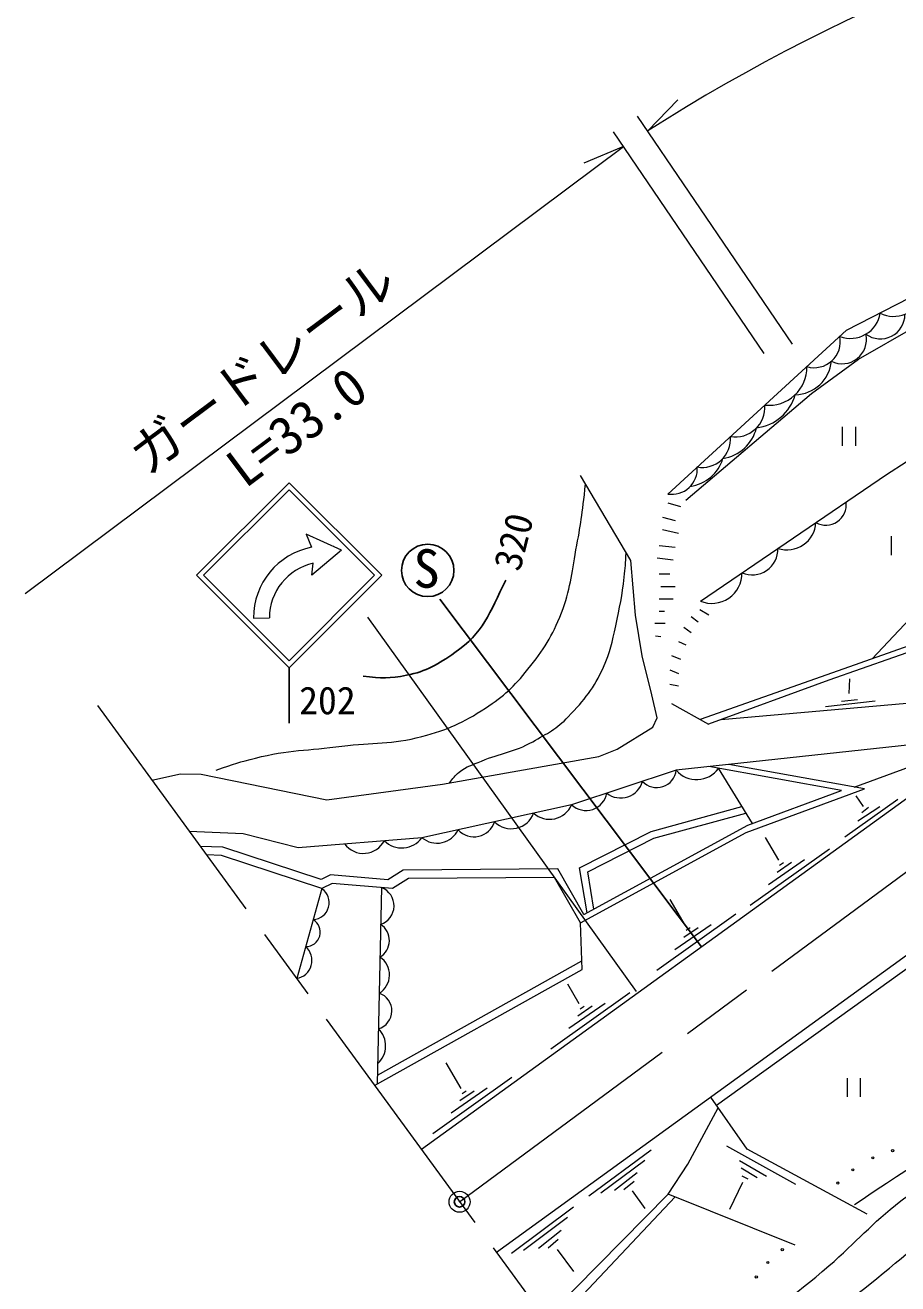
# Model space of a CAD drawing. Units: millimetres, scale not verified. Extents: x 40000 to 680000, y 20000 to 380000.
# Drawn here: x 272008 to 313573, y 260013 to 320006 of the extents above; entities that cross this region are included whole.
import ezdxf
from ezdxf.enums import TextEntityAlignment as Align

# ---------------------------------------------------------------- set-up
doc = ezdxf.new("R2010")
doc.units = ezdxf.units.MM
doc.header["$LTSCALE"] = 1000
doc.header["$PDMODE"] = 32
doc.header["$PDSIZE"] = 500
doc.linetypes.add('CHAIN', pattern=[18.5, 12, -1.5, 3.5, -1.5])
for name, color, linetype, lineweight in [('M-BGD', 7, 'Continuous', 13), ('M-BMK', 2, 'CHAIN', 13), ('M-BMK-SRVR', 3, 'Continuous', 25), ('M-STR-HTXT', 7, 'Continuous', 13), ('M-STR-STRC', 7, 'Continuous', 13)]:
    doc.layers.add(name, color=color, linetype=linetype, lineweight=lineweight)
doc.layers.add('M-OTRS', color=6, linetype='Continuous')
doc.styles.add('ＭＳ ゴシック', font='')
doc.styles.get('ＭＳ ゴシック').set_extended_font_data('MS Gothic')

msp = doc.modelspace()

# ---------------------------------------------------------------- linework, layer by layer
at = {"layer": 'M-BGD'}
for p, q in [((311136, 305461), (314137, 307003)), ((302612, 297659), (311136, 305461)), ((311706, 304093), (314419, 305649)), ((313029, 298583), (321993, 304390)), ((309456, 302453), (311706, 304093)), ((303475, 297360), (309456, 302453)), ((310927, 300854), (310927, 299956)), ((311550, 300854), (311550, 299956)), ((300852, 294494), (298463, 298547)), ((304170, 292555), (313029, 298583)), ((302625, 297237), (303218, 297067)), ((302371, 296559), (302964, 296390)), ((302371, 295967), (303133, 295797)), ((302202, 295205), (302964, 295120)), ((313261, 295649), (313261, 294752)), ((302117, 294612), (302879, 294527)), ((301086, 291891), (300852, 294494)), ((302202, 293850), (302710, 293850)), ((302286, 293257), (302964, 293257)), ((312346, 289803), (315263, 292908)), ((302202, 292665), (302879, 292665)), ((301394, 289942), (301086, 291891)), ((302202, 292072), (302456, 292072)), ((303726, 291818), (304064, 291564)), ((304149, 292157), (304572, 291903)), ((302492, 291487), (301994, 291487)), ((303387, 291310), (303726, 291056)), ((302280, 290851), (302037, 290876)), ((303133, 290633), (303472, 290463)), ((315273, 290841), (310193, 289040)), ((315372, 290580), (310292, 288779)), ((301854, 288081), (301394, 289942)), ((302794, 289955), (303218, 289786)), ((302710, 289278), (303133, 289109)), ((302710, 288601), (303133, 288516)), ((310193, 289040), (304165, 286905)), ((310292, 288779), (304557, 286686)), ((311259, 288156), (311287, 288847)), ((302106, 286988), (301854, 288081)), ((305161, 286906), (321733, 288363)), ((302792, 287671), (304557, 286686)), ((312493, 287791), (310128, 287511)), ((310895, 287782), (311652, 287866)), ((301910, 286553), (302106, 286988)), ((300199, 285501), (301910, 286553)), ((318177, 286148), (303017, 284495)), ((311499, 283693), (318177, 286148)), ((291885, 283826), (299330, 285151)), ((299330, 285151), (300199, 285501)), ((316386, 284879), (290882, 266413)), ((303017, 284495), (298037, 282848)), ((310892, 283527), (304577, 284665)), ((306646, 281954), (305029, 284584)), ((311980, 283606), (305528, 284769)), ((278042, 284022), (279408, 284317)), ((279408, 284317), (280398, 284307)), ((280398, 284307), (286371, 283088)), ((286371, 283088), (291885, 283826)), ((306350, 281520), (311980, 283606)), ((306431, 281875), (310892, 283527)), ((311932, 282762), (311595, 283273)), ((298037, 282848), (290901, 281278)), ((311046, 281324), (313569, 283119)), ((311666, 282085), (312717, 282771)), ((312181, 282712), (311853, 282459)), ((282391, 281460), (279826, 281576)), ((285012, 280801), (282391, 281460)), ((298459, 277213), (306350, 281520)), ((298616, 277609), (306431, 281875)), ((290901, 281278), (285012, 280801)), ((307901, 280207), (307267, 281293)), ((306541, 278068), (310312, 280746)), ((307410, 279050), (309134, 280241)), ((290008, 279725), (289286, 279271)), ((297378, 279789), (290008, 279725)), ((319983, 280012), (294462, 261504)), ((298616, 277609), (297378, 279789)), ((320305, 279577), (304941, 268510)), ((307826, 279640), (308511, 280107)), ((308129, 280087), (307942, 279958)), ((286145, 278848), (284940, 274563)), ((288978, 278896), (288772, 269540)), ((303449, 277102), (302735, 278326)), ((298546, 274995), (298459, 277213)), ((302089, 274963), (305861, 277641)), ((302959, 275944), (304683, 277136)), ((303374, 276535), (304060, 277002)), ((303678, 276981), (303491, 276852)), ((288782, 269960), (298530, 275401)), ((288651, 269473), (298546, 274995)), ((298400, 273358), (297858, 274289)), ((297040, 271220), (300812, 273897)), ((297910, 272201), (299634, 273393)), ((298326, 272791), (299011, 273259)), ((298629, 273238), (298442, 273109)), ((292782, 269317), (292067, 270541)), ((291422, 267178), (295193, 269856)), ((311153, 269820), (311153, 268922)), ((311776, 269820), (311776, 268922)), ((292291, 268160), (294016, 269351)), ((292707, 268750), (293393, 269217)), ((293010, 269197), (292823, 269068)), ((298855, 264200), (301818, 266405)), ((305406, 266583), (308701, 264760)), ((299434, 264349), (301528, 265910)), ((306035, 265896), (307325, 265142)), ((300082, 264474), (301157, 265324)), ((306116, 265534), (306876, 265073)), ((301008, 264888), (300522, 264486)), ((306179, 264843), (305562, 263559)), ((306141, 265160), (306422, 265011)), ((296772, 258336), (302633, 264293)), ((297076, 257920), (302972, 264156)), ((300917, 264446), (301525, 263608)), ((308683, 261852), (302633, 264293)), ((295168, 261473), (298131, 263679)), ((295747, 261622), (297841, 263183)), ((296458, 261716), (297532, 262566)), ((297402, 262118), (296915, 261716)), ((297355, 261650), (298121, 260594))]:
    msp.add_line(p, q, dxfattribs=at)
at = {"layer": 'M-BGD', "lineweight": 25}
msp.add_line((291753, 292643), (304227, 276076), dxfattribs=at)
at = {"layer": 'M-BGD'}
for points in [[(298772, 277694), (298415, 279839), (301823, 281580), (306149, 282762)], [(299097, 277871), (298802, 279644), (301950, 281252), (306340, 282452)], [(289286, 279271), (286551, 279505), (286111, 279280), (281424, 280826), (280346, 280863)], [(298459, 277213), (297224, 279388), (290261, 279327), (289504, 278851), (286631, 279097), (286145, 278848), (281353, 280428), (280645, 280453)], [(312108, 263328), (306402, 266426), (304666, 268903)], [(302633, 264293), (303568, 265713), (305018, 268401)]]:
    msp.add_lwpolyline(points, dxfattribs=at)
at = {"layer": 'M-BGD', "lineweight": 25}
msp.add_circle((291182, 294017), 1250, dxfattribs=at)
at = {"layer": 'M-BGD'}
for centre in [(313325, 266356), (312385, 266020), (311432, 265445), (310717, 264814), (308067, 261645), (307380, 261030), (306833, 260343)]:
    msp.add_circle(centre, 53.3, dxfattribs=at)
for centre, radius, start, end in [((313401, 307577), 1451, 242.898, 339.84239), ((311315, 306519), 1444, 249.65574, 350.6769), ((312743, 306223), 1170, 233.84406, 359.83283), ((309589, 304929), 1248, 254.01804, 10.91745), ((310927, 305022), 1154, 243.40608, 12.78754), ((307436, 303699), 1809, 263.94106, 0.99443), ((308649, 304160), 1770, 271.20917, 354.51083), ((306596, 302969), 2168, 276.61211, 344.52374), ((305814, 301811), 1434, 261.39121, 3.54428), ((304944, 301292), 1961, 278.79197, 345.91686), ((304258, 300272), 1346, 259.77591, 5.15957), ((302808, 298858), 1215, 260.73702, 4.19847), ((303412, 299917), 1917, 278.28635, 342.92658), ((310146, 297149), 975, 240.80125, 7.67045), ((308300, 296370), 1373, 251.50292, 356.96878), ((306633, 295035), 1231, 246.8997, 1.572), ((304718, 293879), 1433, 247.5438, 0.9279), ((302094, 284593), 928, 222.68038, 353.92319), ((303989, 285324), 1277, 220.48045, 324.56337), ((300378, 284239), 1070, 231.4862, 345.11737), ((298725, 283577), 1002, 226.65177, 349.9518), ((296990, 283292), 1137, 227.83061, 336.98852), ((293394, 282343), 1020, 222.07468, 342.74445), ((295169, 282831), 1124, 224.63466, 340.18447), ((291621, 282142), 1125, 230.21324, 334.60589), ((288120, 281659), 1129, 216.98745, 332.26882), ((289949, 281953), 1167, 224.63798, 324.61829), ((285677, 278184), 812, 273.76196, 54.8124), ((288649, 278027), 929, 288.24794, 69.23259), ((285367, 276780), 696, 270.04825, 58.52612), ((288432, 276376), 922, 300.87602, 56.60451), ((284797, 275424), 872, 279.42996, 49.1444), ((288347, 274737), 1016, 300.83318, 56.64735), ((288586, 273023), 888, 286.00239, 71.47814), ((288048, 271354), 1130, 311.26367, 46.21686)]:
    msp.add_arc(centre, radius, start, end, dxfattribs=at)
for points, knots in [([(281104, 284502), (281959, 284810), (282236, 284879), (282976, 285070), (284549, 285477), (285486, 285427), (287098, 285638), (288583, 285832), (289456, 285719), (290904, 286101), (292157, 286430), (292849, 286743), (293932, 287454), (294827, 288040), (295284, 288468), (295951, 289304), (296712, 290258), (297104, 290853), (297550, 291989), (297990, 293111), (298019, 293812), (298244, 294996), (298474, 296215), (298524, 296640), (298704, 298138)], [0, 0, 0, 0, 1, 1, 1, 2, 2, 2, 3, 3, 3, 4, 4, 4, 5, 5, 5, 6, 6, 6, 7, 7, 7, 8, 8, 8, 8]), ([(292213, 283884), (292388, 284129), (292473, 284217), (292676, 284394), (293026, 284700), (293314, 284741), (293741, 284926), (294676, 285332), (295298, 285342), (296181, 285852), (296882, 286257), (297321, 286455), (297877, 287043), (298658, 287868), (299090, 288380), (299560, 289413), (299890, 290140), (299965, 290595), (300134, 291376), (300330, 292278), (300445, 292785), (300541, 293703), (300589, 294156), (300606, 294314), (300633, 294866)], [0, 0, 0, 0, 1, 1, 1, 2, 2, 2, 3, 3, 3, 4, 4, 4, 5, 5, 5, 6, 6, 6, 7, 7, 7, 8, 8, 8, 8]), ([(311515, 263793), (313491, 265134), (314053, 265494), (315726, 266509), (318022, 267902), (319313, 268698), (321760, 269805), (323522, 270602), (324618, 270773), (326460, 271361), (328783, 272103), (330111, 272433), (332428, 273191), (335121, 274073), (336650, 274521), (339286, 275562), (340910, 276204), (341781, 276658), (343350, 277425), (344227, 277853), (344702, 278127), (345551, 278610), (346157, 278955), (346493, 279157), (347075, 279541), (347649, 279920), (347968, 280138), (348514, 280557), (349465, 281287), (350019, 281677), (350885, 282505), (351545, 283135), (351771, 283374), (352494, 284198)], [0, 0, 0, 0, 1, 1, 1, 2, 2, 2, 3, 3, 3, 4, 4, 4, 5, 5, 5, 6, 6, 6, 7, 7, 7, 8, 8, 8, 9, 9, 9, 10, 10, 10, 11, 11, 11, 11]), ([(301186, 252279), (302633, 253887), (303006, 254326), (304234, 255581), (304823, 256182), (305142, 256530), (305758, 257105), (307438, 258674), (308549, 259359), (310286, 260866), (311650, 262049), (312291, 262856), (313716, 263963), (314397, 264492), (314844, 264697), (315579, 265148), (317194, 266139), (318150, 266609), (319812, 267519), (320370, 267824), (320669, 268025), (321252, 268281), (321798, 268520), (322115, 268635), (322691, 268789), (324546, 269283), (325636, 269337), (327517, 269720), (329970, 270219), (331388, 270343), (333782, 271075), (335133, 271488), (335854, 271829), (337169, 272345), (338799, 272983), (339722, 273318), (341318, 274038), (343798, 275157), (345213, 275748), (347583, 277086), (348709, 277722), (349304, 278142), (350377, 278864), (351299, 279484), (351821, 279832), (352663, 280557), (353283, 281092), (353497, 281294), (354187, 281997)], [0, 0, 0, 0, 1, 1, 1, 2, 2, 2, 3, 3, 3, 4, 4, 4, 5, 5, 5, 6, 6, 6, 7, 7, 7, 8, 8, 8, 9, 9, 9, 10, 10, 10, 11, 11, 11, 12, 12, 12, 13, 13, 13, 14, 14, 14, 15, 15, 15, 16, 16, 16, 16]), ([(302286, 250755), (303151, 251492), (303384, 251720), (304064, 252363), (305697, 253907), (306342, 255037), (307959, 256597), (309498, 258081), (310569, 258673), (312242, 260004), (314036, 261431), (314965, 262329), (316834, 263656), (318620, 264924), (319618, 265646), (321506, 266757), (321824, 266944), (322009, 267043), (322352, 267180), (322897, 267397), (323212, 267519), (323792, 267603), (325791, 267892), (326941, 267729), (328956, 267857), (331505, 268020), (332947, 268008), (335476, 268365), (336144, 268460), (336512, 268552), (337169, 268704), (337771, 268843), (338105, 268938), (338693, 269127), (339400, 269355), (339789, 269509), (340471, 269805), (341747, 270358), (342483, 270635), (343688, 271329), (344126, 271581), (344390, 271697), (344789, 272006), (347872, 274388), (349361, 276014), (352409, 278441), (353755, 279512), (354192, 279866), (355880, 281150)], [0, 0, 0, 0, 1, 1, 1, 2, 2, 2, 3, 3, 3, 4, 4, 4, 5, 5, 5, 6, 6, 6, 7, 7, 7, 8, 8, 8, 9, 9, 9, 10, 10, 10, 11, 11, 11, 12, 12, 12, 13, 13, 13, 14, 14, 14, 15, 15, 15, 16, 16, 16, 16]), ([(304996, 247114), (305760, 247695), (305964, 247852), (306604, 248299), (307191, 248709), (307514, 248948), (308128, 249315), (308776, 249702), (309146, 249910), (309822, 250247), (311333, 251001), (312277, 251212), (313801, 251940), (314375, 252214), (314704, 252359), (315240, 252702), (315519, 252880), (315678, 252983), (315918, 253210), (316871, 254113), (317383, 254663), (318119, 255750), (319122, 257232), (319343, 258263), (320236, 259814), (320414, 260124), (320531, 260288), (320744, 260576), (321078, 261029), (321290, 261266), (321675, 261677), (322267, 262309), (322634, 262628), (323284, 263201), (323532, 263419), (323681, 263533), (323961, 263709), (324926, 264313), (325507, 264613), (326586, 264979), (328006, 265460), (328823, 265720), (330311, 265910), (331619, 266077), (332368, 265897), (333686, 265858), (335040, 265819), (335798, 265636), (337151, 265700), (338334, 265756), (338997, 265913), (340132, 266249), (340645, 266400), (340913, 266543), (341402, 266757), (342107, 267064), (342504, 267237), (343180, 267603), (345166, 268678), (346301, 269275), (348091, 270651), (349689, 271880), (350444, 272739), (351986, 274038), (353605, 275402), (354473, 276226), (356219, 277425), (356968, 277938), (357227, 278123), (358166, 278695)], [0, 0, 0, 0, 1, 1, 1, 2, 2, 2, 3, 3, 3, 4, 4, 4, 5, 5, 5, 6, 6, 6, 7, 7, 7, 8, 8, 8, 9, 9, 9, 10, 10, 10, 11, 11, 11, 12, 12, 12, 13, 13, 13, 14, 14, 14, 15, 15, 15, 16, 16, 16, 17, 17, 17, 18, 18, 18, 19, 19, 19, 20, 20, 20, 21, 21, 21, 22, 22, 22, 23, 23, 23, 23])]:
    msp.add_open_spline(points, degree=3, knots=knots, dxfattribs=at)
at = {"layer": 'M-BGD', "lineweight": 25}
for points, knots in [([(288101, 288969), (288990, 288876), (289375, 288862), (290166, 289019), (291144, 289213), (291657, 289534), (292476, 290102), (293828, 291039), (294121, 291955), (294895, 293550)], [0, 0, 0, 0, 1, 1, 1, 2, 2, 2, 3, 3, 3, 3]), ([(303218, 249569), (303698, 249802), (303844, 249918), (304234, 250162), (306455, 251551), (307096, 253086), (309060, 254819), (310919, 256460), (312220, 257058), (314140, 258629), (316023, 260169), (316808, 261332), (318627, 262947), (318909, 263197), (319073, 263334), (319389, 263539), (320407, 264199), (321041, 264486), (322183, 264894), (323890, 265503), (324903, 265674), (326670, 266079), (327847, 266349), (328527, 266395), (329718, 266587), (332128, 266977), (333479, 267193), (335899, 267519), (336558, 267607), (336940, 267559), (337592, 267688), (338993, 267965), (339776, 268141), (341148, 268535), (341852, 268737), (342241, 268870), (342926, 269127), (343329, 269278), (343560, 269354), (343942, 269551), (344816, 269999), (345256, 270341), (346059, 270905), (348544, 272651), (349851, 273753), (352155, 275731), (354091, 277394), (354727, 277983), (356981, 280134)], [0, 0, 0, 0, 1, 1, 1, 2, 2, 2, 3, 3, 3, 4, 4, 4, 5, 5, 5, 6, 6, 6, 7, 7, 7, 8, 8, 8, 9, 9, 9, 10, 10, 10, 11, 11, 11, 12, 12, 12, 13, 13, 13, 14, 14, 14, 15, 15, 15, 16, 16, 16, 16])]:
    msp.add_open_spline(points, degree=3, knots=knots, dxfattribs=at)
at = {"layer": 'M-BMK'}
for p, q in [((275449, 287579), (310404, 239642)), ((292699, 263922), (318035, 282648))]:
    msp.add_line(p, q, dxfattribs=at)
at = {"layer": 'M-BMK-SRVR', "lineweight": 13}
msp.add_circle((292699, 263922), 500, dxfattribs=at)
at = {"layer": 'M-BMK-SRVR'}
msp.add_point((292699, 263922), dxfattribs=at)
at = {"layer": 'M-OTRS'}
msp.add_point((292699, 263922), dxfattribs=at)
at = {"layer": 'M-STR-HTXT'}
for p, q in [((301661, 314965), (303095, 316447)), ((308560, 304800), (301178, 315677)), ((307204, 304358), (300029, 314930)), ((272008, 292921), (300512, 314218)), ((300512, 314218), (298611, 313422))]:
    msp.add_line(p, q, dxfattribs=at)
msp.add_arc((348799, 241247), 87501, 77.63403, 122.59628, dxfattribs=at)
at = {"layer": 'M-STR-STRC'}
for p, q in [((284578, 298197), (280165, 293785)), ((284578, 298197), (280165, 293785)), ((288990, 293785), (284578, 298197)), ((288990, 293785), (284578, 298197)), ((284578, 297858), (280505, 293785)), ((284578, 297858), (280505, 293785)), ((288651, 293785), (284578, 297858)), ((288651, 293785), (284578, 297858)), ((287076, 294988), (285394, 295752)), ((285394, 295752), (285652, 295119)), ((287076, 294988), (285669, 293792)), ((285669, 293792), (285730, 294359)), ((280165, 293785), (284578, 289372)), ((280165, 293785), (284578, 289372)), ((280505, 293785), (284578, 289712)), ((280505, 293785), (284578, 289712)), ((284578, 289372), (288990, 293785)), ((284578, 289712), (288651, 293785)), ((284578, 289372), (288990, 293785)), ((284578, 289712), (288651, 293785)), ((282879, 291749), (283638, 291755)), ((288308, 291786), (301117, 273946))]:
    msp.add_line(p, q, dxfattribs=at)
at = {"layer": 'M-STR-STRC', "lineweight": 25}
msp.add_line((284578, 289372), (284578, 286735), dxfattribs=at)
at = {"layer": 'M-STR-STRC'}
for radius, start, end in [(3428, 101.00627, 180.08174), (3428, 83.21561, 83.40363), (2668, 102.46855, 179.97451)]:
    msp.add_arc((286306, 291754), radius, start, end, dxfattribs=at)

# ---------------------------------------------------------------- texts
at = {"layer": 'M-BGD', "style": 'ＭＳ ゴシック'}
msp.add_text('320', height=1320, rotation=75.683, dxfattribs=at).set_placement((295956, 293820), align=Align.BOTTOM_LEFT)
msp.add_text('S', height=1833, dxfattribs=at).set_placement((290503, 292643), align=Align.BOTTOM_LEFT)
at = {"layer": 'M-STR-HTXT', "style": 'ＭＳ ゴシック'}
for s, p in [('ガードレール', (278158, 298061)), ('L=33.0', (282814, 297448))]:
    msp.add_text(s, height=1833, rotation=36.765, dxfattribs=at).set_placement(p, align=Align.BOTTOM_LEFT)
at = {"layer": 'M-STR-STRC', "style": 'ＭＳ ゴシック'}
msp.add_text('202', height=1320, dxfattribs=at).set_placement((285057, 286765), align=Align.BOTTOM_LEFT)

doc.saveas('drawing.dxf')
